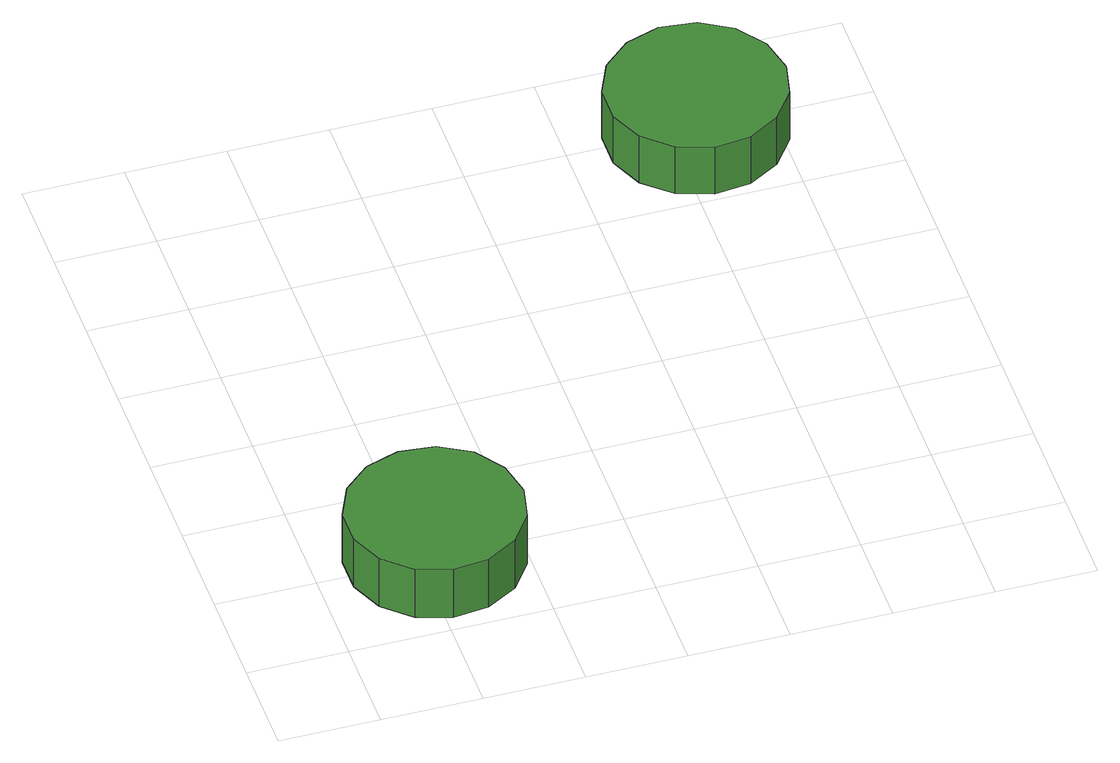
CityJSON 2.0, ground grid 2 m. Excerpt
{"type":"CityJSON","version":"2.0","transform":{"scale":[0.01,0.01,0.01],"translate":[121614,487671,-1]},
"CityObjects":{
"tree1":{"type":"SolitaryVegetationObject","attributes":{"function":"something"},"geometry":[{"type":"MultiSurface","lod":"1","boundaries":[[[0,1,2,3,4,5,6,7,8,9,10,11,12,13,14]],[[15,16,17,18,19,20,21,22,23,24,25,26,27,28,29]],[[0,29,28,1]],[[1,28,27,2]],[[2,27,26,3]],[[3,26,25,4]],[[4,25,24,5]],[[5,24,23,6]],[[6,23,22,7]],[[7,22,21,8]],[[8,21,20,9]],[[9,20,19,10]],[[10,19,18,11]],[[11,18,17,12]],[[12,17,16,13]],[[13,16,15,14]],[[14,15,29,0]]]}]},
"tree2":{"type":"SolitaryVegetationObject","attributes":{"function":"something"},"geometry":[{"type":"MultiSurface","lod":"1","boundaries":[[[30,31,32,33,34,35,36,37,38,39,40,41,42,43,44]],[[45,46,47,48,49,50,51,52,53,54,55,56,57,58,59]],[[30,59,58,31]],[[31,58,57,32]],[[32,57,56,33]],[[33,56,55,34]],[[34,55,54,35]],[[35,54,53,36]],[[36,53,52,37]],[[37,52,51,38]],[[38,51,50,39]],[[39,50,49,40]],[[40,49,48,41]],[[41,48,47,42]],[[42,47,46,43]],[[43,46,45,44]],[[44,45,59,30]]]}]}
},
"vertices":[
[406,205,197],[391,275,197],[349,334,197],[286,370,197],[214,377,197],[146,355,197],[92,307,197],[63,241,197],[63,169,197],[92,103,197],[146,54,197],[214,32,197],[286,40,197],[349,76,197],[391,134,197],[391,134,77],[349,76,77],[286,40,77],[214,32,77],[146,54,77],[92,103,77],[63,169,77],[63,241,77],[92,307,77],[146,355,77],[214,377,77],[286,370,77],[349,334,77],[391,275,77],[406,205,77],
[1226,1190,195],[1210,1261,195],[1167,1320,195],[1104,1357,195],[1031,1365,195],[962,1342,195],[907,1293,195],[877,1226,195],[877,1153,195],[907,1086,195],[962,1037,195],[1031,1014,195],[1104,1022,195],[1167,1059,195],[1210,1118,195],[1210,1118,78],[1167,1059,78],[1104,1022,78],[1031,1014,78],[962,1037,78],[907,1086,78],[877,1153,78],[877,1226,78],[907,1293,78],[962,1342,78],[1031,1365,78],[1104,1357,78],[1167,1320,78],[1210,1261,78],[1226,1190,78]
]}
